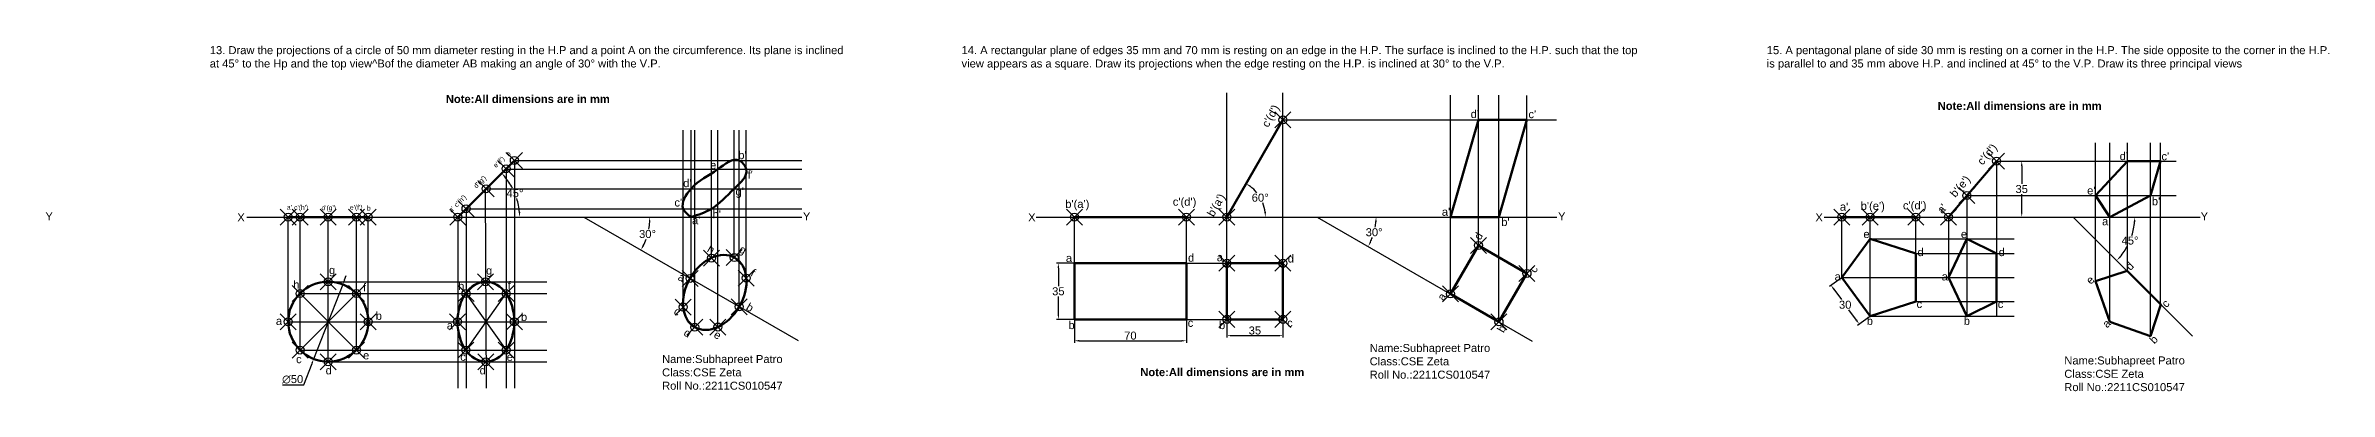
# Model space of a CAD drawing. Header units: millimetres. Extents: x 20 to 5851, y 4 to 239.
# Drawn here: x 4424 to 5851, y 21 to 237 of the extents above; entities that cross this region are included whole.
import ezdxf

# ---------------------------------------------------------------- set-up
doc = ezdxf.new("R2010")
doc.units = ezdxf.units.MM
doc.header["$PDMODE"] = 35
doc.header["$PDSIZE"] = 5
doc.styles.get("Standard").update_dxf_attribs({"font": 'arial.ttf'})
doc.dimstyles.new('ISO-25', dxfattribs={"dimtxt": 5, "dimasz": 3, "dimexe": 1.25, "dimexo": 0.625, "dimtad": 1, "dimtih": 1, "dimtoh": 1, "dimdec": 0, "dimtxsty": 'Standard', "dimcen": 2.5, "dimadec": 0, "dimazin": 0, "dimtfac": 1, "dimtdec": 0, "dimtmove": 0, "dimatfit": 3, "dimfxl": 1, "dimarcsym": 0})

# ---------------------------------------------------------------- blocks, each defined once
blk = doc.blocks.new('*D52')
at = {"color": 0, "lineweight": -2, "transparency": 16777216}
for p, q in [((4609.5, 87.5), (4591.3, 40.9)), ((4610.6, 90.3), (4611.7, 93.1)), ((4585.1, 24.8), (4590.3, 38.1)), ((4571.9, 24.8), (4585.1, 24.8))]:
    blk.add_line(p, q, dxfattribs=at)
at = {"color": 0, "transparency": 16777216}
for points in [[(4610.1, 90.4), (4611.1, 90.1), (4609.5, 87.5)], [(4589.8, 38.3), (4590.7, 37.9), (4591.3, 40.9)]]:
    blk.add_solid(points, dxfattribs=at)
at = {"layer": 'Defpoints', "color": 0, "transparency": 16777216}
for p in [(4609.5, 87.5), (4591.3, 40.9)]:
    blk.add_point(p, dxfattribs=at)
at = {"color": 0, "transparency": 16777216, "insert": (4578.2, 28.2), "char_height": 5, "attachment_point": 5}
blk.add_mtext('∅50', dxfattribs=at)
blk = doc.blocks.new('*D53')
at = {"color": 0, "lineweight": -2, "transparency": 16777216}
for start, end in [(27.6775, 40.5596), (4.4404, 17.5101)]:
    blk.add_arc((4681.3, 129.6), 38.7, start, end, dxfattribs=at)
at = {"color": 0, "transparency": 16777216}
for points in [[(4710.4, 154.5), (4711.1, 155.2), (4708.7, 157)], [(4720.4, 132.7), (4719.4, 132.6), (4720, 129.6)]]:
    blk.add_solid(points, dxfattribs=at)
at = {"layer": 'Defpoints', "color": 0, "transparency": 16777216}
for p in [(4716.7, 165), (4549.5, 129.6), (4681.3, 129.6), (4718.7, 139.7), (4896.3, 129.6)]:
    blk.add_point(p, dxfattribs=at)
at = {"color": 0, "transparency": 16777216, "insert": (4717.1, 144.5), "char_height": 5, "attachment_point": 5}
blk.add_mtext('45°', dxfattribs=at)
blk = doc.blocks.new('*D54')
at = {"color": 0, "lineweight": -2, "transparency": 16777216}
for start, end in [(334.175, 340.3648), (349.5366, 355.825)]:
    blk.add_arc((4760.2, 129.6), 41.2, start, end, dxfattribs=at)
at = {"color": 0, "transparency": 16777216}
for points in [[(4800.7, 126.7), (4801.7, 126.6), (4801.3, 129.6)], [(4797.7, 111.5), (4796.8, 111.9), (4795.8, 109.1)]]:
    blk.add_solid(points, dxfattribs=at)
at = {"layer": 'Defpoints', "color": 0, "transparency": 16777216}
for p in [(4549.5, 129.6), (4760.2, 129.6), (4896.3, 129.6), (4798.9, 115.6), (4894, 52.4)]:
    blk.add_point(p, dxfattribs=at)
at = {"color": 0, "transparency": 16777216, "insert": (4799.9, 119), "char_height": 5, "attachment_point": 5}
blk.add_mtext('30°', dxfattribs=at)
blk = doc.blocks.new('*D55')
at = {"color": 0, "lineweight": -2, "transparency": 16777216}
for start, end in [(39.1827, 52.8667), (7.1333, 21.6049)]:
    blk.add_arc((5161.9, 129.6), 24.1, start, end, dxfattribs=at)
at = {"color": 0, "transparency": 16777216}
for points in [[(5176.1, 148.5), (5176.7, 149.3), (5173.9, 150.5)], [(5186.3, 132.7), (5185.3, 132.6), (5186, 129.6)]]:
    blk.add_solid(points, dxfattribs=at)
at = {"layer": 'Defpoints', "color": 0, "transparency": 16777216}
for p in [(5196.9, 190.3), (5042.8, 129.6), (5161.9, 129.6), (5184.5, 137.9), (5368, 129.6)]:
    blk.add_point(p, dxfattribs=at)
at = {"color": 0, "transparency": 16777216, "insert": (5182.7, 141.7), "char_height": 5, "attachment_point": 5}
blk.add_mtext('60°', dxfattribs=at)
blk = doc.blocks.new('*D56')
at = {"color": 0, "lineweight": -2, "transparency": 16777216}
for p, q in [((5066, 100.7), (5055.4, 100.7)), ((5056.6, 97.7), (5056.6, 86.4)), ((5056.6, 68.7), (5056.6, 80)), ((5066, 65.7), (5055.4, 65.7))]:
    blk.add_line(p, q, dxfattribs=at)
at = {"color": 0, "transparency": 16777216}
for points in [[(5056.1, 97.7), (5057.1, 97.7), (5056.6, 100.7)], [(5056.1, 68.7), (5057.1, 68.7), (5056.6, 65.7)]]:
    blk.add_solid(points, dxfattribs=at)
at = {"layer": 'Defpoints', "color": 0, "transparency": 16777216}
for p in [(5066.6, 100.7), (5056.6, 65.7), (5066.6, 65.7)]:
    blk.add_point(p, dxfattribs=at)
at = {"color": 0, "transparency": 16777216, "insert": (5056.6, 83.2), "char_height": 5, "attachment_point": 5}
blk.add_mtext('35', dxfattribs=at)
blk = doc.blocks.new('*D57')
at = {"color": 0, "lineweight": -2, "transparency": 16777216}
for p, q in [((5066.6, 65.1), (5066.6, 51.1)), ((5136.6, 65.1), (5136.6, 51.1)), ((5069.6, 52.3), (5133.6, 52.3))]:
    blk.add_line(p, q, dxfattribs=at)
at = {"color": 0, "transparency": 16777216}
for points in [[(5069.6, 52.8), (5069.6, 51.8), (5066.6, 52.3)], [(5133.6, 52.8), (5133.6, 51.8), (5136.6, 52.3)]]:
    blk.add_solid(points, dxfattribs=at)
at = {"layer": 'Defpoints', "color": 0, "transparency": 16777216}
for p in [(5066.6, 65.7), (5136.6, 65.7), (5136.6, 52.3)]:
    blk.add_point(p, dxfattribs=at)
at = {"color": 0, "transparency": 16777216, "insert": (5101.6, 55.5), "char_height": 5, "attachment_point": 5}
blk.add_mtext('70', dxfattribs=at)
blk = doc.blocks.new('*D58')
at = {"color": 0, "lineweight": -2, "transparency": 16777216}
for p, q in [((5161.9, 65.1), (5161.9, 54.3)), ((5196.9, 65.1), (5196.9, 54.3)), ((5164.9, 55.5), (5193.9, 55.5))]:
    blk.add_line(p, q, dxfattribs=at)
at = {"color": 0, "transparency": 16777216}
for points in [[(5164.9, 56), (5164.9, 55), (5161.9, 55.5)], [(5193.9, 56), (5193.9, 55), (5196.9, 55.5)]]:
    blk.add_solid(points, dxfattribs=at)
at = {"layer": 'Defpoints', "color": 0, "transparency": 16777216}
for p in [(5161.9, 65.7), (5196.9, 65.7), (5196.9, 55.5)]:
    blk.add_point(p, dxfattribs=at)
at = {"color": 0, "transparency": 16777216, "insert": (5179.4, 58.7), "char_height": 5, "attachment_point": 5}
blk.add_mtext('35', dxfattribs=at)
blk = doc.blocks.new('*D59')
at = {"color": 0, "lineweight": -2, "transparency": 16777216}
for start, end in [(334.6785, 339.7975), (350.0784, 355.3215)]:
    blk.add_arc((5218.4, 129.6), 36.7, start, end, dxfattribs=at)
at = {"color": 0, "transparency": 16777216}
for points in [[(5254.5, 126.7), (5255.5, 126.6), (5255.1, 129.6)], [(5252, 113.7), (5251.2, 114.2), (5250.2, 111.3)]]:
    blk.add_solid(points, dxfattribs=at)
at = {"layer": 'Defpoints', "color": 0, "transparency": 16777216}
for p in [(5042.8, 129.6), (5218.4, 129.6), (5368, 129.6), (5252.9, 117.1), (5352.6, 52.1)]:
    blk.add_point(p, dxfattribs=at)
at = {"color": 0, "transparency": 16777216, "insert": (5253.9, 120.1), "char_height": 5, "attachment_point": 5}
blk.add_mtext('30°', dxfattribs=at)
blk = doc.blocks.new('*D61')
at = {"color": 0, "lineweight": -2, "transparency": 16777216}
for p, q in [((5545.6, 91.5), (5538.4, 86.2)), ((5541.1, 84.5), (5545.9, 78)), ((5555.3, 65.1), (5550.5, 71.6)), ((5563.3, 67.2), (5556, 61.9))]:
    blk.add_line(p, q, dxfattribs=at)
at = {"color": 0, "transparency": 16777216}
for points in [[(5541.5, 84.8), (5540.7, 84.2), (5539.4, 86.9)], [(5555.7, 65.4), (5554.8, 64.8), (5557, 62.7)]]:
    blk.add_solid(points, dxfattribs=at)
at = {"layer": 'Defpoints', "color": 0, "transparency": 16777216}
for p in [(5546.1, 91.8), (5557, 62.7), (5563.8, 67.6)]:
    blk.add_point(p, dxfattribs=at)
at = {"color": 0, "transparency": 16777216, "insert": (5548.2, 74.8), "char_height": 5, "attachment_point": 5}
blk.add_mtext('30', dxfattribs=at)
blk = doc.blocks.new('*D62')
at = {"color": 0, "lineweight": -2, "transparency": 16777216}
for p, q in [((5658.5, 161.6), (5658.5, 150.3)), ((5659.1, 164.6), (5659.7, 164.6)), ((5658.5, 132.6), (5658.5, 144)), ((5659.1, 129.6), (5659.7, 129.6))]:
    blk.add_line(p, q, dxfattribs=at)
at = {"color": 0, "transparency": 16777216}
for points in [[(5658, 161.6), (5659, 161.6), (5658.5, 164.6)], [(5658, 132.6), (5659, 132.6), (5658.5, 129.6)]]:
    blk.add_solid(points, dxfattribs=at)
at = {"layer": 'Defpoints', "color": 0, "transparency": 16777216}
for p in [(5658.5, 164.6), (5658.5, 129.6), (5658.5, 129.6)]:
    blk.add_point(p, dxfattribs=at)
at = {"color": 0, "transparency": 16777216, "insert": (5658.5, 147.1), "char_height": 5, "attachment_point": 5}
blk.add_mtext('35', dxfattribs=at)
blk = doc.blocks.new('*D63')
at = {"color": 0, "lineweight": -2, "transparency": 16777216}
for start, end in [(342.5256, 355.5273), (319.4727, 332.2841)]:
    blk.add_arc((5690.7, 129.6), 38.4, start, end, dxfattribs=at)
at = {"color": 0, "transparency": 16777216}
for points in [[(5728.5, 126.7), (5729.5, 126.6), (5729.2, 129.6)], [(5720.3, 104.3), (5719.6, 105), (5717.9, 102.5)]]:
    blk.add_solid(points, dxfattribs=at)
at = {"layer": 'Defpoints', "color": 0, "transparency": 16777216}
for p in [(5535, 129.6), (5690.7, 129.6), (5769.9, 129.6), (5724, 110.4), (5765.2, 55.2)]:
    blk.add_point(p, dxfattribs=at)
at = {"color": 0, "transparency": 16777216, "insert": (5726.2, 114.9), "char_height": 5, "attachment_point": 5}
blk.add_mtext('45°', dxfattribs=at)

msp = doc.modelspace()

# ---------------------------------------------------------------- linework, layer by layer
for p, q in [((5161.9, 100.7), (5161.9, 207.3)), ((5196.9, 100.7), (5196.9, 207.3)), ((5301.6, 81.6), (5301.6, 205.8)), ((5319.1, 111.9), (5319.1, 205.8)), ((5331.9, 64.1), (5331.9, 205.8)), ((5349.4, 94.4), (5349.4, 205.6)), ((5196.9, 190.3), (5367.8, 190.3)), ((4822.2, 73.4), (4822.2, 184)), ((4827.1, 91), (4827.1, 184)), ((4829.4, 60.8), (4829.4, 184)), ((4839.9, 104), (4839.9, 184)), ((4843.9, 60.9), (4843.9, 184)), ((4854.1, 104.3), (4854.1, 184)), ((4857.2, 73.6), (4857.2, 184)), ((4861.6, 91.5), (4861.6, 184)), ((5704.6, 89.5), (5704.6, 176)), ((5713.6, 64.2), (5713.6, 176)), ((5724.5, 95.8), (5724.5, 176)), ((5738.9, 55.2), (5738.9, 176)), ((5745.3, 74.4), (5745.3, 176)), ((4711.1, 159.5), (4896.3, 159.5)), ((4711.5, 159.8), (4711.5, 22.7)), ((4716.7, 165), (4716.7, 22.7)), ((4716.7, 165), (4896.3, 165)), ((5642.8, 164.6), (5642.8, 67.6)), ((5642.8, 164.6), (5755.1, 164.6)), ((4698.4, 146.7), (4699, 22.7)), ((4699, 147.3), (4896.3, 147.3)), ((5624.2, 143), (5624.2, 67.6)), ((5624.2, 143), (5755.1, 143)), ((4549.5, 129.6), (4896.3, 129.6)), ((4575.4, 64.2), (4575.4, 129.6)), ((4582.8, 46.5), (4582.8, 129.6)), ((4600.4, 39.2), (4600.4, 129.6)), ((4618.1, 46.5), (4618.1, 129.6)), ((4625.4, 64.2), (4625.4, 129.6)), ((4681.3, 129.6), (4681.3, 22.7)), ((4686.5, 134.8), (4686.5, 22.7)), ((4686.5, 134.8), (4896.3, 134.8)), ((4760.2, 129.6), (4894, 52.4)), ((5042.8, 129.6), (5368, 129.6)), ((5066.6, 100.7), (5066.6, 129.6)), ((5136.6, 100.7), (5136.6, 129.6)), ((5218.4, 129.6), (5352.6, 52.1)), ((5535, 129.6), (5769.9, 129.6)), ((5546.1, 91.8), (5546.1, 129.6)), ((5563.8, 67.6), (5563.8, 129.6)), ((5592.3, 76.8), (5592.3, 129.6)), ((5612.7, 129.6), (5612.7, 91.8)), ((5690.7, 129.6), (5765.2, 55.2)), ((5563.8, 116.1), (5653.8, 116.1)), ((5136.6, 100.7), (5161.9, 100.7)), ((5592.3, 106.8), (5653.8, 106.8)), ((4600.4, 89.2), (4737, 89.2)), ((5546.1, 91.8), (5653.8, 91.8)), ((4582.8, 81.8), (4618.1, 46.5)), ((4582.8, 46.5), (4618.1, 81.8)), ((4582.8, 81.8), (4737, 81.8)), ((4686.4, 81.8), (4711.5, 46.5)), ((4686.5, 46.5), (4711.5, 81.8)), ((5592.3, 76.8), (5653.8, 76.8)), ((4575.4, 64.2), (4625.4, 64.2)), ((4625.4, 64.2), (4737, 64.2)), ((5136.6, 65.7), (5161.9, 65.7)), ((5563.8, 67.6), (5653.8, 67.6)), ((4582.8, 46.5), (4737, 46.5)), ((4600.4, 39.2), (4737, 39.2))]:
    msp.add_line(p, q)
at = {"lineweight": 53}
for p, q in [((5161.9, 129.6), (5196.9, 190.3)), ((4716.7, 165), (4681.3, 129.6)), ((5642.8, 164.6), (5612.7, 129.6)), ((4625.4, 129.6), (4575.4, 129.6)), ((5136.6, 129.6), (5066.6, 129.6)), ((5592.3, 129.6), (5546.1, 129.6))]:
    msp.add_line(p, q, dxfattribs=at)
for points in [[(5301.6, 129.6), (5331.9, 129.6), (5349.4, 190.3), (5319.1, 190.3), (5301.6, 129.6)], [(5713.6, 129.6), (5738.9, 143), (5745.3, 164.6), (5724.5, 164.6), (5704.6, 143), (5713.6, 129.6)], [(5612.7, 91.8), (5624.2, 116.1), (5642.8, 106.8), (5642.8, 76.8), (5624.2, 67.6), (5612.7, 91.8)], [(5713.6, 64.2), (5704.6, 89.5), (5724.3, 96.1), (5745.5, 74.9), (5738.9, 55.2), (5713.6, 64.2)]]:
    msp.add_lwpolyline(points, dxfattribs=at)
for points in [[(5592.3, 76.8), (5592.3, 106.8), (5563.8, 116.1), (5546.1, 91.8), (5563.8, 67.6)], [(5066.6, 100.7), (5136.6, 100.7), (5136.6, 65.7), (5066.6, 65.7)], [(5161.9, 100.7), (5161.9, 65.7), (5196.9, 65.7), (5196.9, 100.7)], [(5301.6, 81.6), (5331.9, 64.1), (5349.4, 94.4), (5319.1, 111.9)]]:
    msp.add_lwpolyline(points, close=True, dxfattribs=at)
msp.add_circle((4600.4, 64.2), 25, dxfattribs=at)
for centre, major_axis in [((4841.9, 82.5), (-12.5, -21.7)), ((4698.9, 64.2), (0, -25))]:
    msp.add_ellipse(centre, major_axis=major_axis, ratio=0.709515, dxfattribs=at)
msp.add_spline([(4827.1, 129.6), (4822.2, 134.8), (4827.1, 147.3), (4843.9, 159.5), (4857.2, 165), (4861.6, 159.5), (4854.1, 147.3), (4839.9, 134.8), (4827.1, 129.6)], degree=3, dxfattribs=at)
for p in [(5196.9, 190.3), (4716.7, 165), (5642.8, 164.6), (4711.5, 159.8), (4699, 147.3), (5624.2, 143), (4575.4, 129.6), (4582.8, 129.6), (4600.4, 129.6), (4618.1, 129.6), (4625.4, 129.6), (4681.3, 129.6), (4686.5, 134.8), (5066.6, 129.6), (5136.6, 129.6), (5161.9, 129.6), (5546.1, 129.6), (5563.8, 129.6), (5592.3, 129.6), (5612.7, 129.6), (5319.1, 111.9), (4839.9, 104), (4854.1, 104.3), (5161.9, 100.7), (5196.9, 100.7), (5349.4, 94.4), (4582.8, 81.8), (4600.4, 89.2), (4618.1, 81.8), (4686.5, 81.8), (4698.7, 89.2), (4711.5, 81.8), (4826.5, 91.3), (4861.6, 91.5), (5301.6, 81.6), (4822.2, 73.4), (4857.2, 73.6), (4575.4, 64.2), (4625.4, 64.2), (4681.2, 64.2), (4716.7, 64.2), (4829.4, 60.8), (4843.9, 60.9), (5161.9, 65.7), (5196.9, 65.7), (5331.9, 64.1), (4582.8, 46.5), (4600.4, 39.2), (4618.1, 46.5), (4686.4, 46.5), (4698.9, 39.2), (4711.5, 46.5)]:
    msp.add_point(p)

# ---------------------------------------------------------------- texts
at = {"attachment_point": 1}
for s, width, insert, char_height in [('13. Draw the projections of a circle of 50 mm diameter resting in the H.P and a point A on the circumference. Its plane is inclined at 45%%D to the Hp and the top view^Bof the diameter AB making an angle of 30%%D with the V.P.', 396.895, (4526.4, 236.4), 5), ('14. A rectangular plane of edges 35 mm and 70 mm is resting on an edge in the H.P. The surface is inclined to the H.P. such that the top view appears as a square. Draw its projections when the edge resting on the H.P. is inclined at 30° to the V.P.', 426.758, (4996.1, 236.4), 5), ('15. A pentagonal plane of side 30 mm is resting on a corner in the H.P. The side opposite to the corner in the H.P. \\Pis parallel to and 35 mm above H.P. and inclined at 45° to the V.P. Draw its three principal views', 473.058, (5499.2, 236.4), 5), ('{\\fArial|b1|i0|c0|p34;Note:All dimensions are in mm}', 127.53, (4673.9, 205.9), 5), ('{\\fArial|b1|i0|c0|p34;Note:All dimensions are in mm}', 127.53, (5606, 201.6), 5), ("d'", 12.954, (5314.2, 196.5), 5), ("c'", 12.954, (5350.3, 196.4), 5), ("e'", 11.911, (4839, 164.6), 5), ("b'", 11.911, (4856.6, 170.8), 5), ("f'", 11.911, (4862.4, 158.6), 5), ("d'", 12.954, (5719.7, 170.2), 5), ("c'", 12.954, (5745.8, 170.1), 5), ("d'", 11.911, (4822.2, 153.3), 5), ("g'", 11.911, (4854.9, 148.1), 5), ("e'", 11.911, (5699.4, 148.7), 5), ('Y', 9.776, (4423.7, 132.6), 5), ('X', 4.583, (4543.6, 131.9), 5), ("a'", 11.456, (4574.6, 137.2), 3), ("c'(h')", 12.567, (4579.1, 137.1), 3), ("d'(g') ", 17.579, (4596.2, 136.9), 3), ("e'(f')", 18.546, (4614, 137.2), 3), ('b', 12.923, (4624.6, 136.7), 3), ("c'", 11.911, (4816.7, 141.2), 5), ("a'", 11.911, (4827.7, 130.1), 5), ("h'", 11.911, (4840.5, 133.9), 5), ('Y', 9.776, (4897, 132.6), 5), ('X', 4.583, (5037.7, 131.9), 5), ("b'(a')", 21.789, (5060.9, 140.3), 5), ("c'(d')", 17.108, (5128.1, 141.7), 5), ("a'", 11.911, (5296.2, 135.4), 5), ("b'", 10.489, (5333.3, 129), 5), ('Y', 9.776, (5368.8, 132.6), 5), ('X', 4.583, (5529.6, 131.9), 5), ("a'", 7.804, (5544.9, 138.6), 5), ("b'(e')", 15.688, (5557.9, 139.1), 5), ("c'(d')", 16.166, (5584.3, 139.4), 5), ("a'", 11.911, (5708.7, 129.5), 5), ("b'", 10.489, (5739.8, 142), 5), ('Y', 9.776, (5770.3, 132.6), 5), ('e', 11.911, (5559.6, 121.5), 5), ('e', 11.911, (5620.5, 121.5), 5), ('a', 11.911, (5061.3, 106.5), 5), ('d', 11.911, (5137.6, 106.7), 5), ('a', 11.911, (5155.6, 107), 5), ('d', 11.911, (5199.9, 106.2), 5), ('d', 11.911, (5593.4, 110.2), 5), ('d', 11.911, (5644.1, 110.2), 5), ('h', 11.911, (4578.5, 89.9), 5), ('g', 11.911, (4600.9, 99), 5), ('f', 11.911, (4622.1, 88.1), 5), ('h', 11.911, (4681.6, 89), 5), ('g', 11.911, (4699, 98.7), 5), ('f', 11.911, (4712.6, 89.4), 5), ('a', 11.911, (5541.6, 95), 5), ('a', 11.911, (5608.5, 95), 5), ('c', 11.911, (5592.8, 77.8), 5), ('c', 11.911, (5643.5, 77.8), 5), ('a', 11.911, (4567.7, 67.2), 5), ('b', 11.911, (4630.1, 70.4), 5), ('a', 11.911, (4674.5, 64.5), 5), ('b', 11.911, (4720.8, 69.7), 5), ('b', 11.911, (5062.9, 64.6), 5), ('c', 11.911, (5137.4, 66), 5), ('b', 11.911, (5157, 64.6), 5), ('c', 11.911, (5199.5, 66), 5), ('b', 11.911, (5561.7, 67.2), 5), ('b', 11.911, (5622.3, 67.2), 5), ('e', 11.911, (4622.2, 45.7), 5), ('c', 11.911, (4682.9, 44.8), 5), ('e', 11.911, (4711.9, 44.7), 5), ('Name:Subhapreet Patro\\PClass:CSE Zeta\\PRoll No.:2211CS010547', 93.373, (4809, 43.4), 5), ('Name:Subhapreet Patro\\PClass:CSE Zeta\\PRoll No.:2211CS010547', 93.373, (5251.1, 50.3), 5), ('c', 11.911, (4580.3, 43.3), 5), ('d', 11.911, (4598.8, 36.3), 5), ('d', 11.911, (4695, 36.3), 5), ('{\\fArial|b1|i0|c0|p34;Note:All dimensions are in mm}', 127.53, (5107.8, 35.2), 5), ('Name:Subhapreet Patro\\PClass:CSE Zeta\\PRoll No.:2211CS010547', 93.373, (5685.1, 42.5), 5)]:
    msp.add_mtext_dynamic_manual_height_columns(s, width=width, gutter_width=25, heights=[0], dxfattribs=dict(at, insert=insert, char_height=char_height))
for s, width, insert, char_height, rotation in [("c'(d')", 17.108, (5183.3, 187.7), 5, 60), ("c'(d')", 16.166, (5630.2, 164.9), 5, 49.301), ("e'(f')", 18.546, (4703.2, 162.3), 3, 45), ('b', 12.923, (4711, 169.4), 3, 45), ("c'(h')", 12.567, (4678.6, 137.6), 3, 45), ("d'(g') ", 17.579, (4690.9, 149.5), 3, 45), ("b'(a')", 21.789, (5149.2, 131.8), 5, 60), ("b'(e')", 15.688, (5613.2, 144.7), 5, 49.301), ("a'", 11.456, (4675.3, 134.4), 3, 45), ("a'", 7.804, (5605.1, 134.5), 5, 49.301), ('d', 11.911, (5315.9, 117.3), 5, 60), ('h', 11.911, (4839.2, 112.6), 5, 330), ('g', 11.911, (4859.1, 112.3), 5, 330), ('d', 11.911, (5722.8, 99.4), 5, 45), ('a', 11.911, (4820.9, 95), 5, 330), ('f', 11.911, (4866.3, 97.5), 5, 330), ('c', 11.911, (5350.4, 96.8), 5, 60), ('e', 11.911, (5698.1, 90.7), 5, 45), ('c', 11.911, (4818.3, 73.7), 5, 330), ('b', 11.911, (4863.5, 76.3), 5, 330), ('a', 11.911, (5293, 79.4), 5, 60), ('c', 11.911, (5745.3, 76.1), 5, 45), ('d', 11.911, (4824.5, 60.3), 5, 330), ('e', 11.911, (4843.3, 59.1), 5, 330), ('b', 11.911, (5330.4, 59.4), 5, 60), ('a', 11.911, (5708.3, 63.5), 5, 45), ('b', 11.911, (5737.8, 53.5), 5, 45)]:
    msp.add_mtext_dynamic_manual_height_columns(s, width=width, gutter_width=25, heights=[0], dxfattribs=dict(at, insert=insert, char_height=char_height, rotation=rotation))

# ---------------------------------------------------------------- dimensions: what is measured, and where the dimension line sits
for base, line1, line2, picture, middle in [((5184.5, 137.9), ((5161.9, 129.6), (5196.9, 190.3)), ((5042.8, 129.6), (5368, 129.6)), '*D55', (5182.7, 141.7)), ((4718.7, 139.7), ((4549.5, 129.6), (4896.3, 129.6)), ((4716.7, 165), (4681.3, 129.6)), '*D53', (4717.1, 144.5)), ((4798.9, 115.6), ((4549.5, 129.6), (4896.3, 129.6)), ((4760.2, 129.6), (4894, 52.4)), '*D54', (4799.9, 119)), ((5252.9, 117.1), ((5042.8, 129.6), (5368, 129.6)), ((5218.4, 129.6), (5352.6, 52.1)), '*D59', (5253.9, 120.1)), ((5724, 110.4), ((5535, 129.6), (5769.9, 129.6)), ((5690.7, 129.6), (5765.2, 55.2)), '*D63', (5726.2, 114.9))]:
    dim = msp.add_angular_dim_2l(base=base, line1=line1, line2=line2, dimstyle='ISO-25')
    dim.commit()
    dim.dimension.update_dxf_attribs({"geometry": picture, "text_midpoint": middle})
for p1, p2, distance, picture, middle in [((5658.5, 164.6), (5658.5, 129.6), 0, '*D62', (5658.5, 147.1)), ((5066.6, 100.7), (5066.6, 65.7), -10, '*D56', (5056.6, 83.2)), ((5546.1, 91.8), (5563.8, 67.6), -8.4, '*D61', (5548.2, 74.8)), ((5066.6, 65.7), (5136.6, 65.7), -13.3, '*D57', (5101.6, 55.5)), ((5161.9, 65.7), (5196.9, 65.7), -10.2, '*D58', (5179.4, 58.7))]:
    dim = msp.add_aligned_dim(p1=p1, p2=p2, distance=distance, dimstyle='ISO-25')
    dim.commit()
    dim.dimension.update_dxf_attribs({"geometry": picture, "text_midpoint": middle})
dim = msp.add_diameter_dim_2p(p1=(4609.5, 87.5), p2=(4591.3, 40.9), dimstyle='ISO-25')
dim.commit()
dim.dimension.update_dxf_attribs({"geometry": '*D52', "text_midpoint": (4578.2, 24.8), "dimtype": 163})

doc.saveas('drawing.dxf')
